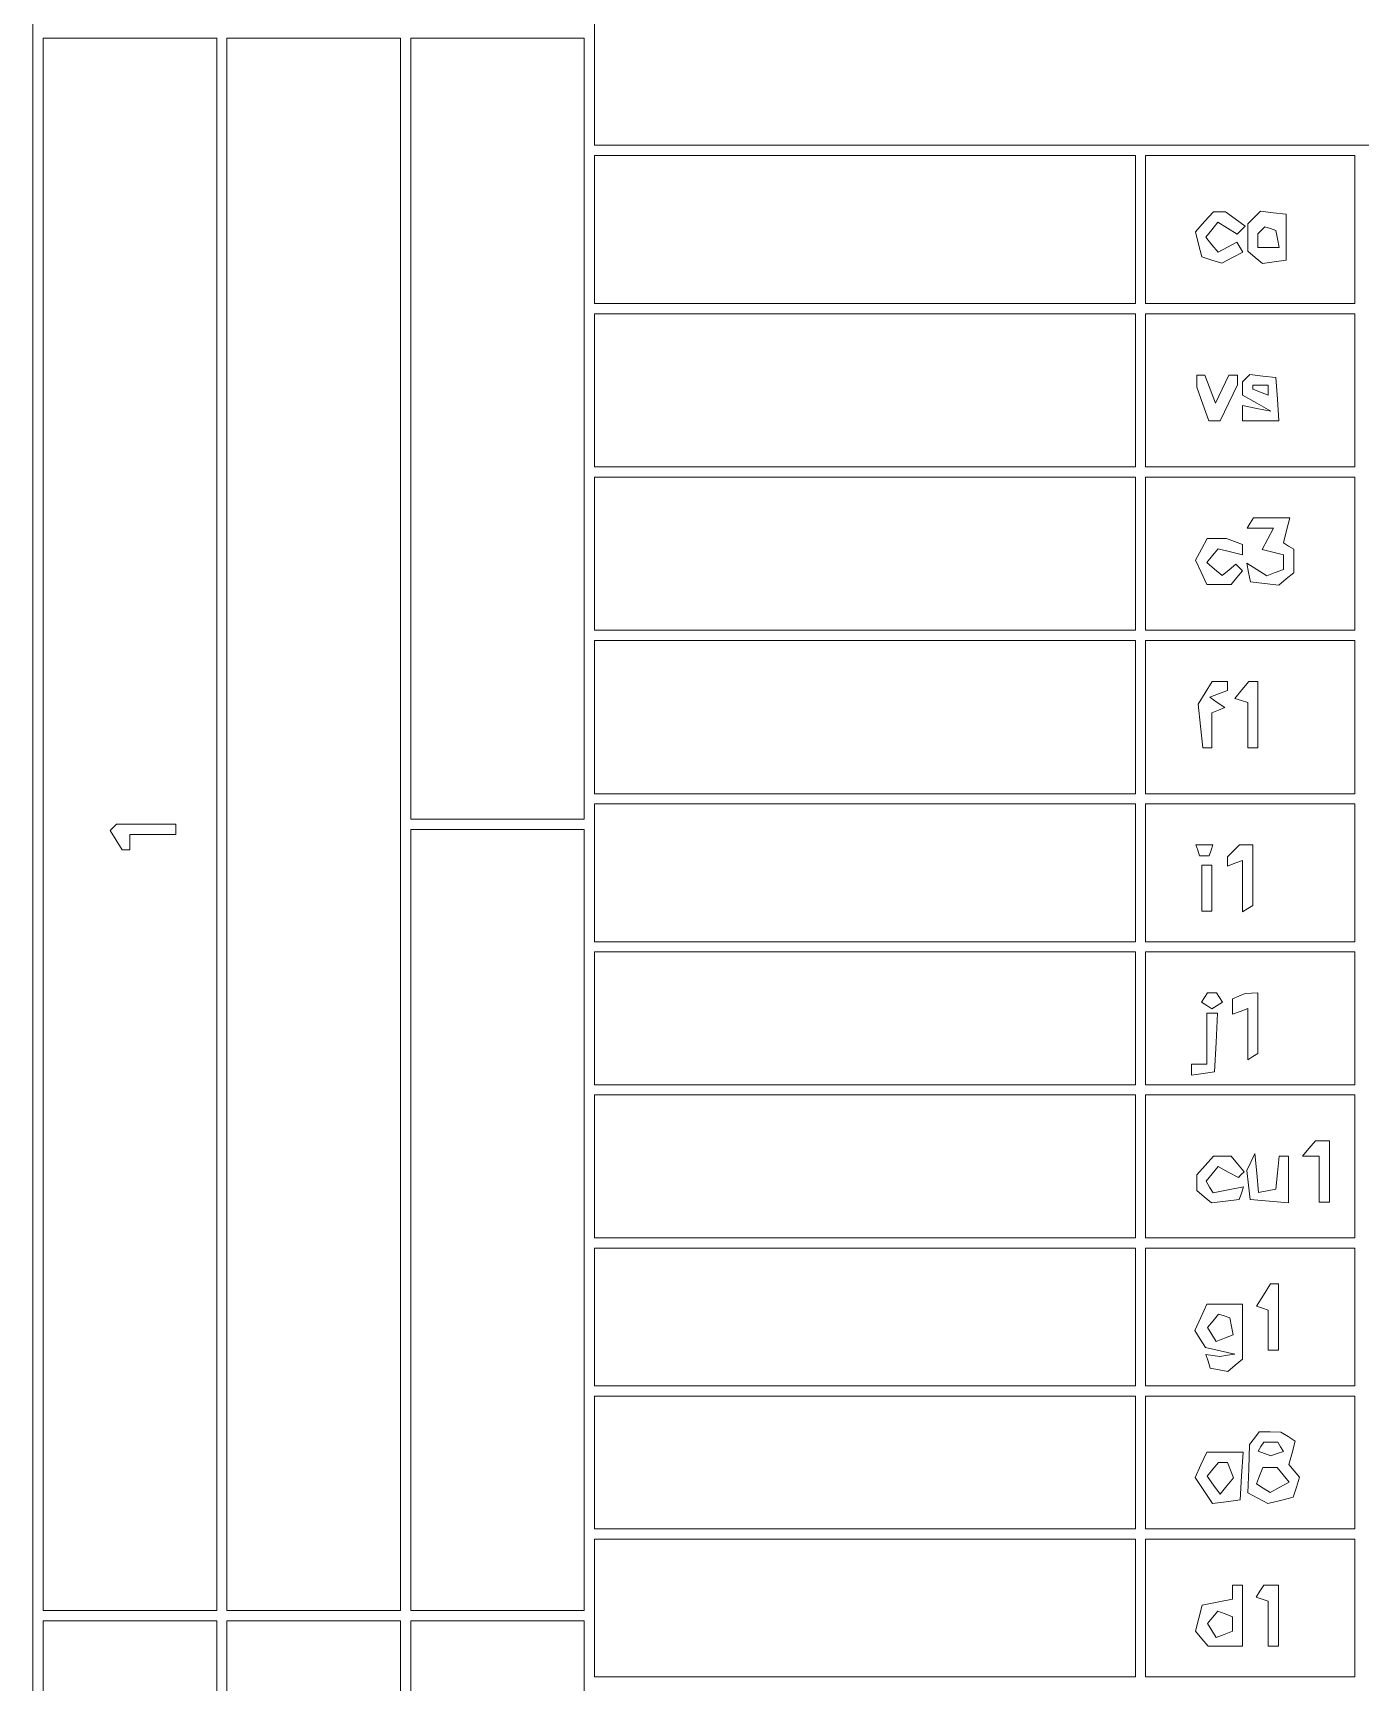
# Paper-space layout 'AN-01-DGE-004' of a CAD drawing. Header units: metres, sheet in millimetres. Extents: x 12 to 193, y 4 to 291.
# Drawn here: x 28.83 to 60.75, y 78.65 to 118.31 of the extents above; entities that cross this region are included whole.
import ezdxf

# ---------------------------------------------------------------- set-up
doc = ezdxf.new("R2010")
doc.units = ezdxf.units.M
doc.layers.add('DGE_CONTORNOS', color=7, linetype='Continuous', lineweight=0)
doc.layers.add('DGE_DATOS', color=7, linetype='Continuous', lineweight=0)

# ---------------------------------------------------------------- blocks, each defined once
blk = doc.blocks.new('LP_REF_DGE_MT_004')
at = {"layer": 'DGE_CONTORNOS'}
for points in [[(28.829, 147.467), (28.829, 24.387), (111.028, 24.387), (193.226, 24.387), (193.226, 147.467), (193.226, 270.547), (111.028, 270.547), (28.829, 270.547)], [(192.981, 195.778), (192.981, 121.255), (186.78, 121.255), (180.58, 121.255), (180.58, 118.431), (180.58, 115.607), (111.457, 115.607), (42.335, 115.607), (42.335, 192.954), (42.335, 270.301), (117.658, 270.301), (192.981, 270.301)], [(33.249, 99.279), (33.249, 80.372), (31.162, 80.372), (29.075, 80.372), (29.075, 99.279), (29.075, 118.186), (31.162, 118.186), (33.249, 118.186)], [(37.669, 99.279), (37.669, 80.372), (35.582, 80.372), (33.495, 80.372), (33.495, 99.279), (33.495, 118.186), (35.582, 118.186), (37.669, 118.186)], [(42.089, 108.793), (42.089, 99.401), (40.002, 99.401), (37.915, 99.401), (37.915, 108.793), (37.915, 118.186), (40.002, 118.186), (42.089, 118.186)], [(55.349, 113.582), (55.349, 111.801), (48.842, 111.801), (42.335, 111.801), (42.335, 113.582), (42.335, 115.362), (48.842, 115.362), (55.349, 115.362)], [(60.628, 113.582), (60.628, 111.801), (58.111, 111.801), (55.594, 111.801), (55.594, 113.582), (55.594, 115.362), (58.111, 115.362), (60.628, 115.362)], [(57.011, 113.771), (56.793, 113.53), (56.869, 113.226), (56.945, 112.923), (57.186, 112.846), (57.427, 112.77), (57.68, 112.906), (57.934, 113.041), (57.862, 113.158), (57.789, 113.275), (57.564, 113.155), (57.339, 113.034), (57.188, 113.216), (57.038, 113.397), (57.186, 113.576), (57.334, 113.755), (57.564, 113.611), (57.793, 113.468), (57.891, 113.566), (57.988, 113.663), (57.75, 113.837), (57.512, 114.011), (57.37, 114.011), (57.228, 114.011)], [(58.202, 113.869), (58.05, 113.717), (58.05, 113.388), (58.05, 113.059), (58.227, 112.912), (58.405, 112.765), (58.688, 112.805), (58.971, 112.845), (58.971, 113.397), (58.971, 113.95), (58.663, 113.986), (58.355, 114.022)], [(58.765, 113.357), (58.804, 113.152), (58.55, 113.152), (58.295, 113.152), (58.295, 113.316), (58.295, 113.479), (58.38, 113.564), (58.464, 113.648), (58.595, 113.605), (58.725, 113.561)], [(55.349, 109.714), (55.349, 107.873), (48.842, 107.873), (42.335, 107.873), (42.335, 109.714), (42.335, 111.556), (48.842, 111.556), (55.349, 111.556)], [(60.628, 109.714), (60.628, 107.873), (58.111, 107.873), (55.594, 107.873), (55.594, 109.714), (55.594, 111.556), (58.111, 111.556), (60.628, 111.556)], [(56.822, 109.938), (56.822, 109.793), (56.97, 109.385), (57.117, 108.978), (57.254, 108.978), (57.39, 108.978), (57.597, 109.411), (57.804, 109.845), (57.804, 109.964), (57.804, 110.083), (57.701, 110.083), (57.598, 110.083), (57.436, 109.745), (57.274, 109.407), (57.147, 109.745), (57.02, 110.083), (56.921, 110.083), (56.822, 110.083)], [(58.015, 110.006), (57.927, 109.919), (57.927, 109.759), (57.927, 109.599), (58.265, 109.405), (58.602, 109.21), (58.265, 109.28), (57.927, 109.351), (57.927, 109.164), (57.927, 108.978), (58.364, 108.978), (58.801, 108.978), (58.763, 109.499), (58.725, 110.021), (58.414, 110.057), (58.102, 110.094)], [(58.541, 109.718), (58.541, 109.599), (58.357, 109.67), (58.173, 109.741), (58.173, 109.789), (58.173, 109.837), (58.357, 109.837), (58.541, 109.837)], [(55.349, 105.786), (55.349, 103.944), (48.842, 103.944), (42.335, 103.944), (42.335, 105.786), (42.335, 107.627), (48.842, 107.627), (55.349, 107.627)], [(60.628, 105.786), (60.628, 103.944), (58.111, 103.944), (55.594, 103.944), (55.594, 105.786), (55.594, 107.627), (58.111, 107.627), (60.628, 107.627)], [(58.111, 106.522), (58.035, 106.399), (58.354, 106.399), (58.672, 106.399), (58.536, 106.145), (58.4, 105.89), (58.655, 105.823), (58.909, 105.757), (58.909, 105.583), (58.909, 105.409), (58.709, 105.333), (58.508, 105.256), (58.269, 105.405), (58.029, 105.555), (58.071, 105.333), (58.113, 105.11), (58.457, 105.071), (58.801, 105.031), (58.978, 105.178), (59.155, 105.324), (59.155, 105.609), (59.155, 105.894), (59.032, 105.97), (58.908, 106.046), (58.984, 106.346), (59.059, 106.645), (58.623, 106.645), (58.187, 106.645)], [(56.937, 105.893), (56.797, 105.632), (56.93, 105.34), (57.062, 105.049), (57.357, 105.049), (57.651, 105.049), (57.788, 105.214), (57.925, 105.378), (57.845, 105.458), (57.765, 105.538), (57.601, 105.401), (57.436, 105.264), (57.25, 105.418), (57.065, 105.573), (57.203, 105.739), (57.341, 105.906), (57.634, 105.832), (57.927, 105.759), (57.927, 105.882), (57.927, 106.005), (57.733, 106.079), (57.539, 106.154), (57.307, 106.154), (57.076, 106.154)], [(55.349, 101.857), (55.349, 100.015), (48.842, 100.015), (42.335, 100.015), (42.335, 101.857), (42.335, 103.698), (48.842, 103.698), (55.349, 103.698)], [(60.628, 101.857), (60.628, 100.015), (58.111, 100.015), (55.594, 100.015), (55.594, 101.857), (55.594, 103.698), (58.111, 103.698), (60.628, 103.698)], [(57.026, 102.44), (56.856, 102.164), (56.913, 101.642), (56.971, 101.12), (57.081, 101.12), (57.19, 101.12), (57.19, 101.54), (57.19, 101.959), (57.344, 102.021), (57.497, 102.084), (57.317, 102.209), (57.136, 102.335), (57.347, 102.416), (57.559, 102.497), (57.559, 102.607), (57.559, 102.716), (57.377, 102.716), (57.196, 102.716)], [(57.911, 102.512), (57.743, 102.308), (57.896, 102.256), (58.05, 102.205), (58.05, 101.662), (58.05, 101.12), (58.173, 101.12), (58.295, 101.12), (58.295, 101.918), (58.295, 102.716), (58.188, 102.716), (58.08, 102.716)], [(55.349, 98.112), (55.349, 96.455), (48.842, 96.455), (42.335, 96.455), (42.335, 98.112), (42.335, 99.77), (48.842, 99.77), (55.349, 99.77)], [(60.628, 98.112), (60.628, 96.455), (58.111, 96.455), (55.594, 96.455), (55.594, 98.112), (55.594, 99.77), (58.111, 99.77), (60.628, 99.77)], [(30.76, 99.204), (30.685, 99.129), (30.83, 98.897), (30.975, 98.665), (31.069, 98.665), (31.162, 98.665), (31.162, 98.849), (31.162, 99.033), (31.714, 99.033), (32.267, 99.033), (32.267, 99.156), (32.267, 99.279), (31.551, 99.279), (30.835, 99.279)], [(42.089, 89.764), (42.089, 80.372), (40.002, 80.372), (37.915, 80.372), (37.915, 89.764), (37.915, 99.156), (40.002, 99.156), (42.089, 99.156)], [(56.846, 98.655), (56.89, 98.523), (57.006, 98.523), (57.123, 98.523), (57.167, 98.655), (57.211, 98.787), (57.006, 98.787), (56.802, 98.787)], [(57.706, 98.64), (57.559, 98.493), (57.559, 98.381), (57.559, 98.27), (57.743, 98.341), (57.927, 98.411), (57.927, 97.794), (57.927, 97.177), (58.05, 97.253), (58.173, 97.329), (58.173, 98.058), (58.173, 98.787), (58.013, 98.787), (57.853, 98.787)], [(56.945, 97.744), (56.945, 97.191), (57.068, 97.191), (57.19, 97.191), (57.19, 97.744), (57.19, 98.296), (57.068, 98.296), (56.945, 98.296)], [(55.349, 94.613), (55.349, 93.017), (48.842, 93.017), (42.335, 93.017), (42.335, 94.613), (42.335, 96.209), (48.842, 96.209), (55.349, 96.209)], [(60.628, 94.613), (60.628, 93.017), (58.111, 93.017), (55.594, 93.017), (55.594, 94.613), (55.594, 96.209), (58.111, 96.209), (60.628, 96.209)], [(57.011, 95.113), (56.941, 94.998), (57.066, 94.921), (57.19, 94.844), (57.315, 94.921), (57.44, 94.998), (57.369, 95.113), (57.299, 95.227), (57.19, 95.227), (57.082, 95.227)], [(57.835, 95.146), (57.682, 95.084), (57.682, 94.897), (57.682, 94.71), (57.866, 94.78), (58.05, 94.851), (58.05, 94.234), (58.05, 93.616), (58.173, 93.692), (58.295, 93.768), (58.295, 94.498), (58.295, 95.227), (58.142, 95.217), (57.988, 95.208)], [(57.068, 94.122), (57.068, 93.508), (56.883, 93.508), (56.699, 93.508), (56.699, 93.377), (56.699, 93.246), (56.976, 93.285), (57.252, 93.324), (57.289, 94.03), (57.325, 94.736), (57.197, 94.736), (57.068, 94.736)], [(55.349, 91.053), (55.349, 89.334), (48.842, 89.334), (42.335, 89.334), (42.335, 91.053), (42.335, 92.772), (48.842, 92.772), (55.349, 92.772)], [(60.628, 91.053), (60.628, 89.334), (58.111, 89.334), (55.594, 89.334), (55.594, 91.053), (55.594, 92.772), (58.111, 92.772), (60.628, 92.772)], [(59.523, 91.482), (59.37, 91.298), (59.57, 91.298), (59.769, 91.298), (59.769, 90.746), (59.769, 90.193), (59.891, 90.193), (60.014, 90.193), (60.014, 90.93), (60.014, 91.667), (59.845, 91.667), (59.676, 91.667)], [(57.025, 91.074), (56.822, 90.849), (56.822, 90.659), (56.822, 90.469), (56.999, 90.322), (57.176, 90.176), (57.511, 90.215), (57.847, 90.255), (57.897, 90.407), (57.947, 90.559), (57.583, 90.487), (57.22, 90.414), (57.133, 90.555), (57.046, 90.695), (57.193, 90.871), (57.339, 91.048), (57.582, 90.917), (57.825, 90.787), (57.894, 90.856), (57.962, 90.924), (57.807, 91.111), (57.651, 91.298), (57.44, 91.298), (57.228, 91.298)], [(58.128, 91.155), (58.032, 90.951), (58.071, 90.603), (58.111, 90.255), (58.572, 90.217), (59.032, 90.179), (59.032, 90.738), (59.032, 91.298), (58.917, 91.298), (58.802, 91.298), (58.764, 90.9), (58.725, 90.502), (58.518, 90.463), (58.311, 90.424), (58.268, 90.892), (58.224, 91.36)], [(55.349, 87.431), (55.349, 85.774), (48.842, 85.774), (42.335, 85.774), (42.335, 87.431), (42.335, 89.088), (48.842, 89.088), (55.349, 89.088)], [(60.628, 87.431), (60.628, 85.774), (58.111, 85.774), (55.594, 85.774), (55.594, 87.431), (55.594, 89.088), (58.111, 89.088), (60.628, 89.088)], [(58.431, 87.958), (58.262, 87.688), (58.401, 87.641), (58.541, 87.595), (58.541, 87.114), (58.541, 86.633), (58.664, 86.633), (58.786, 86.633), (58.786, 87.431), (58.786, 88.229), (58.693, 88.229), (58.6, 88.229)], [(56.918, 87.421), (56.774, 87.105), (56.903, 86.9), (57.033, 86.694), (57.388, 86.617), (57.743, 86.539), (57.559, 86.51), (57.375, 86.481), (57.208, 86.504), (57.042, 86.527), (57.095, 86.365), (57.149, 86.203), (57.36, 86.162), (57.571, 86.122), (57.749, 86.27), (57.927, 86.417), (57.927, 87.078), (57.927, 87.738), (57.495, 87.738), (57.062, 87.738)], [(57.66, 87.206), (57.7, 87.001), (57.494, 86.922), (57.288, 86.843), (57.185, 87.01), (57.082, 87.177), (57.216, 87.339), (57.35, 87.501), (57.485, 87.456), (57.62, 87.411)], [(55.349, 83.932), (55.349, 82.336), (48.842, 82.336), (42.335, 82.336), (42.335, 83.932), (42.335, 85.528), (48.842, 85.528), (55.349, 85.528)], [(60.628, 83.932), (60.628, 82.336), (58.111, 82.336), (55.594, 82.336), (55.594, 83.932), (55.594, 85.528), (58.111, 85.528), (60.628, 85.528)], [(58.209, 84.515), (58.093, 84.362), (58.074, 83.781), (58.055, 83.201), (58.296, 83.072), (58.536, 82.944), (58.841, 83.02), (59.146, 83.097), (59.222, 83.336), (59.298, 83.575), (59.17, 83.729), (59.042, 83.883), (59.116, 84.166), (59.19, 84.448), (59.019, 84.556), (58.848, 84.665), (58.587, 84.667), (58.325, 84.669)], [(56.925, 83.876), (56.787, 83.574), (56.994, 83.258), (57.201, 82.943), (57.533, 82.987), (57.866, 83.031), (57.903, 83.604), (57.941, 84.177), (57.501, 84.177), (57.062, 84.177)], [(58.841, 84.311), (58.911, 84.198), (58.757, 84.145), (58.602, 84.091), (58.45, 84.147), (58.297, 84.203), (58.365, 84.313), (58.433, 84.423), (58.602, 84.423), (58.772, 84.423)], [(57.638, 83.746), (57.709, 83.56), (57.548, 83.367), (57.387, 83.173), (57.23, 83.389), (57.072, 83.605), (57.208, 83.768), (57.343, 83.932), (57.455, 83.932), (57.566, 83.932)], [(58.902, 83.634), (59.048, 83.458), (58.818, 83.335), (58.589, 83.212), (58.424, 83.314), (58.26, 83.416), (58.335, 83.613), (58.41, 83.809), (58.583, 83.809), (58.756, 83.809)], [(55.349, 80.433), (55.349, 78.775), (48.842, 78.775), (42.335, 78.775), (42.335, 80.433), (42.335, 82.09), (48.842, 82.09), (55.349, 82.09)], [(60.628, 80.433), (60.628, 78.775), (58.111, 78.775), (55.594, 78.775), (55.594, 80.433), (55.594, 82.09), (58.111, 82.09), (60.628, 82.09)], [(57.682, 80.817), (57.682, 80.648), (57.316, 80.575), (56.951, 80.502), (56.873, 80.189), (56.795, 79.877), (56.946, 79.695), (57.098, 79.512), (57.512, 79.512), (57.927, 79.512), (57.927, 80.249), (57.927, 80.985), (57.804, 80.985), (57.682, 80.985)], [(58.342, 80.839), (58.252, 80.693), (58.396, 80.645), (58.541, 80.597), (58.541, 80.054), (58.541, 79.512), (58.664, 79.512), (58.786, 79.512), (58.786, 80.249), (58.786, 80.985), (58.61, 80.985), (58.433, 80.985)], [(33.249, 61.219), (33.249, 42.312), (31.162, 42.312), (29.075, 42.312), (29.075, 61.219), (29.075, 80.126), (31.162, 80.126), (33.249, 80.126)], [(37.669, 61.219), (37.669, 42.312), (35.582, 42.312), (33.495, 42.312), (33.495, 61.219), (33.495, 80.126), (35.582, 80.126), (37.669, 80.126)], [(42.089, 70.734), (42.089, 61.342), (40.002, 61.342), (37.915, 61.342), (37.915, 70.734), (37.915, 80.126), (40.002, 80.126), (42.089, 80.126)], [(57.682, 80.048), (57.682, 79.873), (57.485, 79.797), (57.288, 79.722), (57.185, 79.889), (57.082, 80.056), (57.206, 80.207), (57.331, 80.357), (57.506, 80.29), (57.682, 80.222)]]:
    blk.add_lwpolyline(points, close=True, dxfattribs=at)

psp = doc.layouts.new('AN-01-DGE-004')

# ---------------------------------------------------------------- block references
at = {"layer": 'DGE_DATOS'}
psp.add_blockref('LP_REF_DGE_MT_004', (0, 0), dxfattribs=at)

doc.saveas('drawing.dxf')
